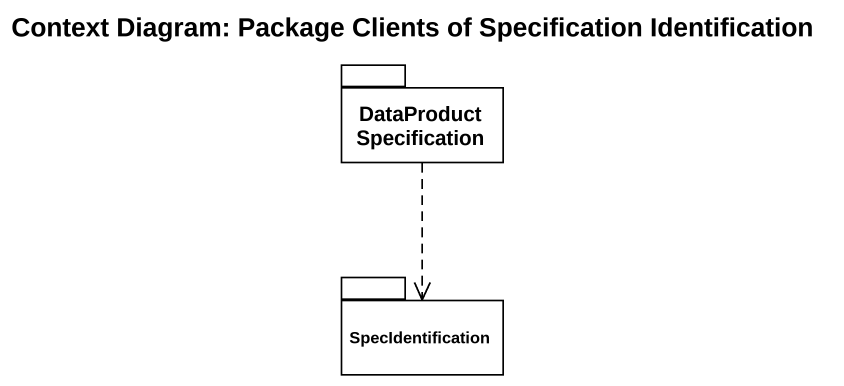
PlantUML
@startuml
title Context Diagram: Package Clients of Specification Identification
package DataProductSpecification {
}
package SpecIdentification {
}
DataProductSpecification ..> SpecIdentification
@enduml
